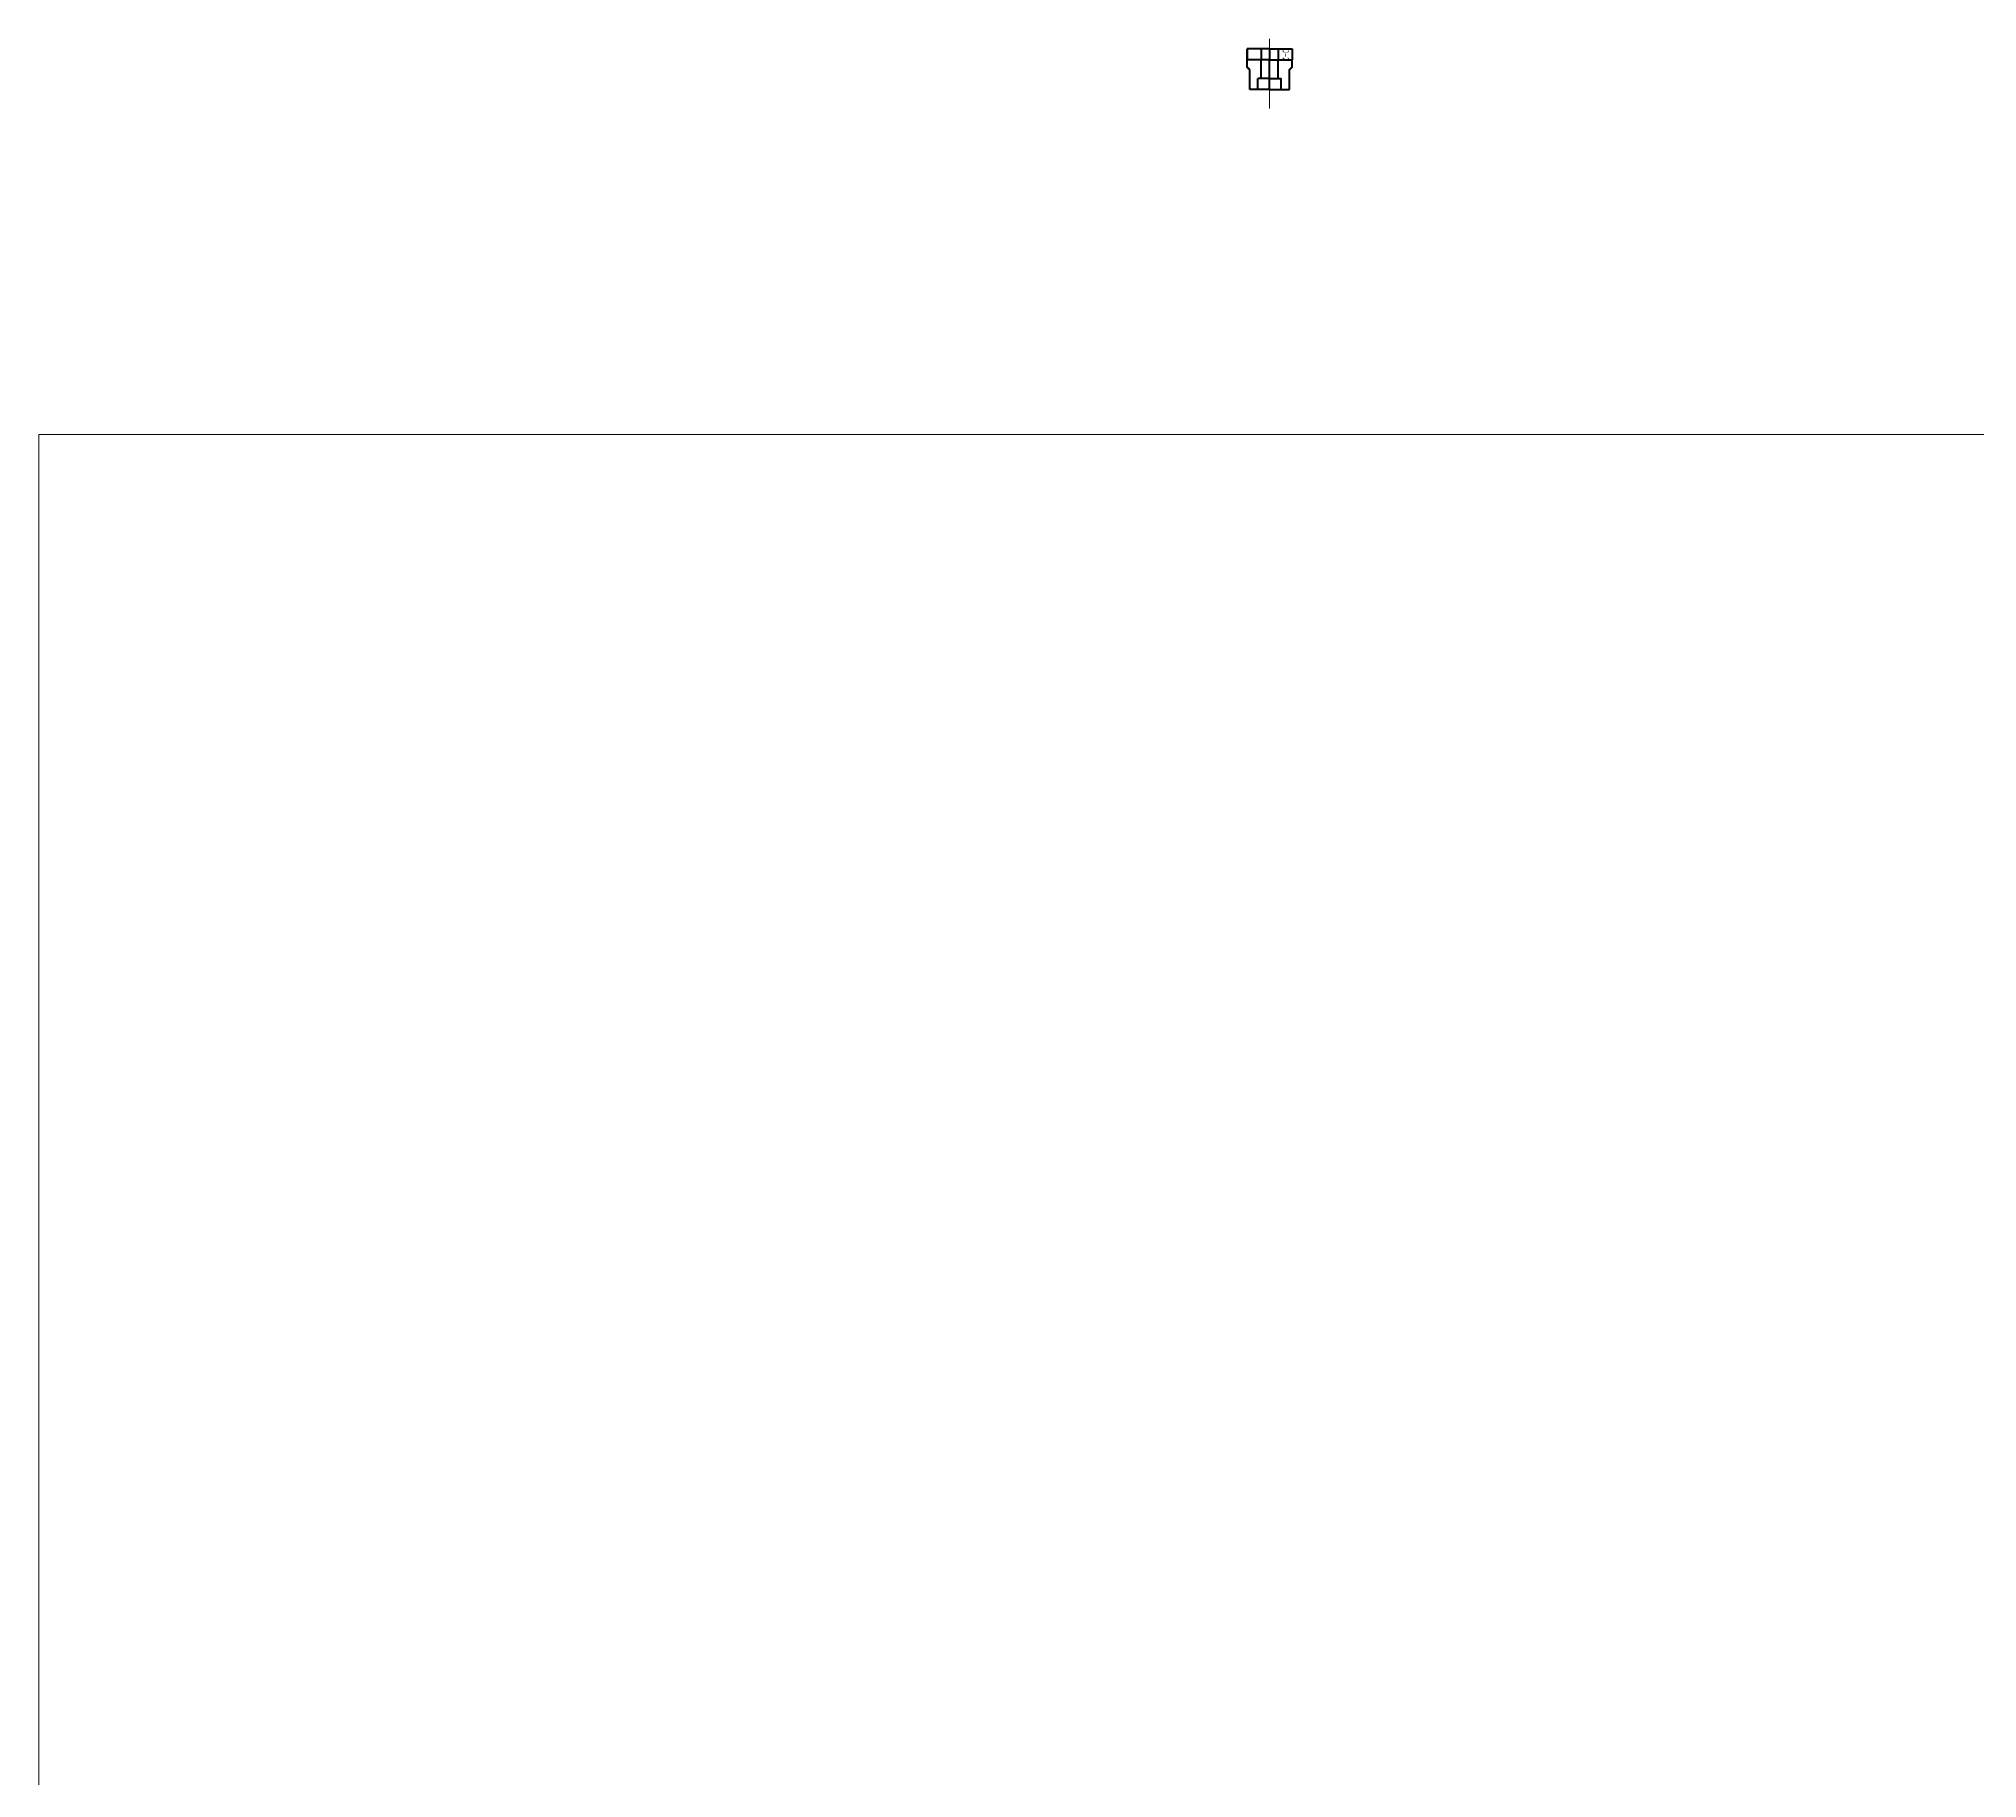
# Model space of a CAD drawing. Header units: millimetres. Extents: x 52110 to 400893, y -153728 to 31997.
# Drawn here: x 152438 to 173938, y 12701 to 31997 of the extents above; entities that cross this region are included whole.
import ezdxf
from ezdxf.enums import TextEntityAlignment as Align

# ---------------------------------------------------------------- set-up
doc = ezdxf.new("R2010")
doc.units = ezdxf.units.MM
doc.header["$LTSCALE"] = 500
doc.linetypes.add('CENTER', pattern=[2, 1.25, -0.25, 0.25, -0.25])
for name, color, linetype, lineweight in [('SHI', 7, 'Continuous', 40), ('WEN', 3, 'Continuous', 20), ('ZHONG', 1, 'CENTER', 20)]:
    doc.layers.add(name, color=color, linetype=linetype, lineweight=lineweight)
doc.styles.add('GB', font='gbenor.shx', dxfattribs={"bigfont": 'gbcbig.shx'})

# ---------------------------------------------------------------- blocks, each defined once
blk = doc.blocks.new('A$C61FD7D29')
at = {"layer": 'SHI'}
for p, q in [((0, 251), (0, 470)), ((0, 470), (220, 470)), ((220, 470), (250, 500)), ((250, 500), (330, 500)), ((330, 251), (330, 500)), ((0, 380), (120, 380)), ((0, 251), (330, 251)), ((0, 249), (0, 30)), ((0, 249), (330, 249)), ((120, 251), (120, 380)), ((120, 345), (330, 345)), ((120, 249), (120, 120)), ((330, 249), (330, 0)), ((0, 120), (120, 120)), ((0, 30), (220, 30)), ((120, 155), (330, 155)), ((220, 30), (250, 0)), ((250, 0), (330, 0))]:
    blk.add_line(p, q, dxfattribs=at)
at = {"layer": 'ZHONG', "color": 1, "ltscale": 0.5}
blk.add_line((0, 250), (330, 250), dxfattribs=at)
blk.add_line((0, 250), (330, 250), dxfattribs=at)
blk = doc.blocks.new('A$C2DED00C1')
at = {"layer": 'SHI'}
for p, q in [((112, 251), (112, 500)), ((112, 500), (232, 500)), ((232, 251), (232, 500)), ((112, 345), (232, 345)), ((112, 251), (232, 251)), ((112, 249), (232, 249)), ((112, 249), (112, 0)), ((232, 249), (232, 0)), ((112, 155), (232, 155)), ((112, 0), (232, 0))]:
    blk.add_line(p, q, dxfattribs=at)
at = {"layer": 'ZHONG', "color": 1, "ltscale": 0.5}
blk.add_line((0, 250), (774, 250), dxfattribs=at)
at = {"layer": 'WEN', "style": 'GB'}
blk.add_text('D-2', height=72, dxfattribs=at).set_placement((176, 431), align=Align.MIDDLE)

msp = doc.modelspace()

# ---------------------------------------------------------------- linework, layer by layer
at = {"layer": 'WEN'}
msp.add_line((166090.25012, 31884.17729), (166089.25012, 31884.17729), dxfattribs=at)
for points in [[(165864.25012, 31434.17729), (165864.25012, 31652.10622), (165834.25012, 31682.10622), (165834.25012, 31884.17729)], [(166309.25012, 31554.17729), (166309.25012, 31654.17729), (166339.25012, 31684.17729), (166339.25012, 31884.17729)], [(166314.25012, 31434.17729), (166314.25012, 31652.10622), (166344.25012, 31682.10622), (166344.25012, 31884.17729)]]:
    msp.add_lwpolyline(points, dxfattribs=at)
msp.add_lwpolyline([(152437.52469, 27604.96857), (400892.5669, 27604.96857), (400892.5669, -58572.01068), (152437.52469, -58572.01068)], close=True, dxfattribs=at)

# ---------------------------------------------------------------- block references
for name, p, rotation in [('A$C2DED00C1', (165839.25024, 31996.64592), 270), ('A$C61FD7D29', (166339.24999, 31434.17729), 89.99999999999999)]:
    msp.add_blockref(name, p, dxfattribs=dict(at, rotation=rotation))

doc.saveas('drawing.dxf')
